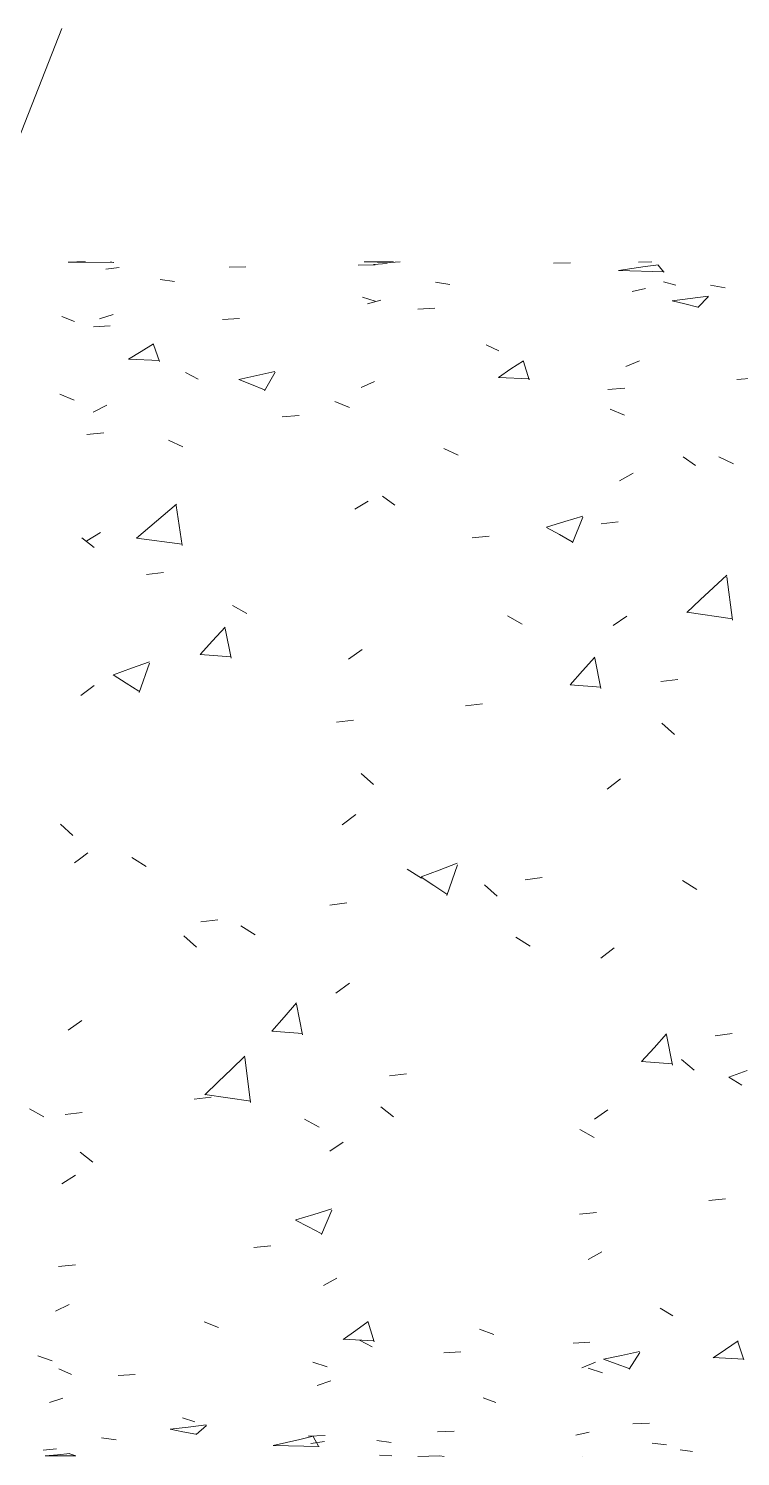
# Model space of a CAD drawing. Header units: inches. Extents: x 16427 to 16619, y -152 to -15.
# Drawn here: x 16600.48 to 16604.9, y -55.83 to -46.97 of the extents above; entities that cross this region are included whole.
import ezdxf

# ---------------------------------------------------------------- set-up
doc = ezdxf.new("R2010")
doc.units = ezdxf.units.IN
doc.header["$MEASUREMENT"] = 0
doc.layers.add('A-WALL', color=113, linetype='Continuous', lineweight=18)
doc.layers.add('A-WALL-PATT', color=111, linetype='Continuous', lineweight=18)

# ---------------------------------------------------------------- blocks, each defined once
blk = doc.blocks.new('FP_2-DETAIL - HOLLOWCORE SLAB - RC WAL CONNECTION SIDE')
at = {"layer": 'A-WALL-PATT', "color": 8, "lineweight": 9}
for p, q in [((16532.4423, -52.1493), (16532.474, -52.1253)), ((16532.815, -52.1253), (16532.8884, -52.1715)), ((16534.5076, -52.1867), (16534.5967, -52.2428)), ((16534.7059, -52.1935), (16534.8179, -52.151)), ((16534.754, -52.3514), (16534.8189, -52.1604)), ((16534.5936, -52.2365), (16534.6732, -52.2895)), ((16534.5939, -52.236), (16534.7059, -52.1935)), ((16535.2399, -52.2534), (16535.3445, -52.2398)), ((16536.2158, -52.2581), (16536.3049, -52.3141)), ((16534.6732, -52.2895), (16534.7527, -52.3425)), ((16534.988, -52.2858), (16535.0659, -52.3562)), ((16534.0279, -52.4108), (16534.1326, -52.3972)), ((16533.2268, -52.5146), (16533.3315, -52.5011)), ((16533.4741, -52.5394), (16533.5631, -52.5951)), ((16533.1218, -52.6011), (16533.1997, -52.671)), ((16535.1823, -52.6102), (16535.2714, -52.6658)), ((16535.7084, -52.7395), (16535.7922, -52.6768)), ((16534.0654, -52.9579), (16534.1492, -52.8959)), ((16533.744, -53.1056), (16533.8211, -53.0177)), ((16533.8579, -53.2161), (16533.8209, -53.0251)), ((16532.4034, -53.1872), (16532.4872, -53.1261)), ((16533.6668, -53.1929), (16533.744, -53.1056)), ((16533.6668, -53.1923), (16533.8581, -53.2081)), ((16536.0392, -53.2955), (16536.1163, -53.209)), ((16536.1531, -53.4041), (16536.1161, -53.2163)), ((16536.419, -53.2213), (16536.5237, -53.2083)), ((16535.9621, -53.3814), (16536.0392, -53.2955)), ((16533.3342, -53.5082), (16533.4173, -53.4284)), ((16533.4173, -53.4284), (16533.5004, -53.348)), ((16533.5343, -53.6361), (16533.4989, -53.3571)), ((16535.9621, -53.3808), (16536.1533, -53.3963)), ((16536.2101, -53.3682), (16536.288, -53.4344)), ((16533.2511, -53.5872), (16533.3342, -53.5082)), ((16534.398, -53.4696), (16534.5027, -53.4569)), ((16536.5037, -53.478), (16536.5833, -53.5273)), ((16536.504, -53.4776), (16536.616, -53.4379)), ((16533.1861, -53.6153), (16533.2908, -53.6028)), ((16533.2513, -53.5866), (16533.5359, -53.6266)), ((16532.1627, -53.6741), (16532.2518, -53.7249)), ((16534.3439, -53.6616), (16534.4218, -53.7255)), ((16535.6695, -53.7394), (16535.7533, -53.682)), ((16532.385, -53.7101), (16532.4897, -53.6978)), ((16533.871, -53.7387), (16533.96, -53.789)), ((16535.5792, -53.8026), (16535.6682, -53.8524)), ((16532.4777, -53.9438), (16532.5556, -54.0049)), ((16534.0265, -53.9369), (16534.1103, -53.8812)), ((16532.3645, -54.1399), (16532.4483, -54.0863)), ((16533.9273, -54.3305), (16534.0393, -54.2962)), ((16533.9754, -54.4555), (16534.0403, -54.3038)), ((16536.3783, -54.2445), (16536.483, -54.2333)), ((16533.815, -54.365), (16533.8945, -54.407)), ((16533.8152, -54.3646), (16533.9273, -54.3305)), ((16535.5772, -54.3292), (16535.6819, -54.3182)), ((16533.8945, -54.407), (16533.9741, -54.4486)), ((16533.5562, -54.5349), (16533.6609, -54.5245)), ((16535.6306, -54.6099), (16535.7144, -54.5624)), ((16532.3443, -54.6525), (16532.449, -54.6426)), ((16533.9876, -54.7706), (16534.0714, -54.7257)), ((16532.3256, -54.9312), (16532.4094, -54.8892)), ((16536.078, -54.9127), (16536.1559, -54.9587)), ((16533.2478, -54.9972), (16533.3369, -55.0323)), ((16534.188, -55.0506), (16534.2651, -54.994)), ((16534.3019, -55.1199), (16534.2649, -54.9988)), ((16534.1108, -55.1055), (16534.188, -55.0506)), ((16534.1108, -55.1051), (16534.3021, -55.115)), ((16534.2118, -55.111), (16534.2897, -55.1522)), ((16534.956, -55.0417), (16535.0451, -55.076)), ((16534.7353, -55.1898), (16534.84, -55.1821)), ((16535.5364, -55.1299), (16535.6411, -55.1219)), ((16535.8374, -55.2052), (16535.9494, -55.1814)), ((16535.8855, -55.2903), (16535.9504, -55.1867)), ((16536.4061, -55.2192), (16536.4832, -55.1683)), ((16536.4832, -55.1683), (16536.5603, -55.1155)), ((16536.5971, -55.2325), (16536.5601, -55.12)), ((16532.2143, -55.2073), (16532.3033, -55.2381)), ((16532.3456, -55.2875), (16532.4235, -55.3237)), ((16533.9225, -55.2463), (16534.0116, -55.2762)), ((16535.5917, -55.2812), (16535.6755, -55.2474)), ((16535.6307, -55.2842), (16535.7198, -55.3132)), ((16535.7251, -55.229), (16535.8046, -55.2576)), ((16535.7254, -55.2287), (16535.8374, -55.2052)), ((16535.8046, -55.2576), (16535.8842, -55.2857)), ((16536.4061, -55.2189), (16536.5973, -55.2279)), ((16532.7144, -55.3299), (16532.8191, -55.323)), ((16533.9487, -55.3922), (16534.0325, -55.3618)), ((16532.2867, -55.4975), (16532.3704, -55.4706)), ((16534.9786, -55.4679), (16535.0564, -55.4977)), ((16533.1124, -55.5924), (16533.1902, -55.6167)), ((16533.1487, -55.6498), (16533.2607, -55.6364)), ((16533.1968, -55.6955), (16533.2617, -55.6394)), ((16535.9066, -55.63), (16536.0113, -55.6255)), ((16532.6112, -55.7161), (16532.7002, -55.7296)), ((16533.0363, -55.6629), (16533.1159, -55.6783)), ((16533.0366, -55.6627), (16533.1487, -55.6498)), ((16533.1159, -55.6783), (16533.1955, -55.6931)), ((16533.7585, -55.7458), (16533.8415, -55.7265)), ((16533.8415, -55.7265), (16533.9246, -55.7053)), ((16533.8935, -55.7065), (16533.9982, -55.7029)), ((16533.9585, -55.773), (16533.9231, -55.7078)), ((16534.3194, -55.7331), (16534.4085, -55.7456)), ((16534.6946, -55.6782), (16534.7993, -55.6742)), ((16535.5528, -55.6996), (16535.6366, -55.6822)), ((16532.2478, -55.7936), (16532.3315, -55.7839)), ((16532.3367, -55.8221), (16532.4139, -55.8143)), ((16532.4507, -55.8287), (16532.4137, -55.8151)), ((16533.6754, -55.7632), (16533.7585, -55.7458)), ((16533.6755, -55.763), (16533.9601, -55.7712)), ((16533.9098, -55.7521), (16533.9936, -55.7384)), ((16536.0276, -55.7488), (16536.1167, -55.7602)), ((16536.2007, -55.7912), (16536.2786, -55.801)), ((16532.2596, -55.8276), (16532.3367, -55.8221)), ((16532.2596, -55.8275), (16532.4509, -55.8283)), ((16534.3345, -55.8246), (16534.4124, -55.8284)), ((16534.5741, -55.8319), (16534.6416, -55.831)), ((16534.6416, -55.831), (16534.7091, -55.8283)), ((16534.7371, -55.8319), (16534.7089, -55.8287)), ((16535.5971, -55.8319), (16535.5977, -55.8319))]:
    blk.add_line(p, q, dxfattribs=at)
blk = doc.blocks.new('FP_3-DETAIL - HOLLOWCORE SLAB - RC WAL CONNECTION SIDE')
at = {"layer": 'A-WALL-PATT', "color": 8, "lineweight": 9}
for p, q in [((16532.4026, -48.4204), (16532.457, -48.4191)), ((16532.4028, -48.4204), (16532.6874, -48.422)), ((16532.457, -48.4191), (16532.5115, -48.4186)), ((16532.6369, -48.4642), (16532.7206, -48.4548)), ((16532.6857, -48.4225), (16532.6663, -48.4186)), ((16533.4019, -48.4523), (16533.5066, -48.4505)), ((16534.203, -48.4397), (16534.3077, -48.4383)), ((16534.2407, -48.4193), (16534.3203, -48.4208)), ((16534.241, -48.4193), (16534.4219, -48.4186)), ((16534.2989, -48.4346), (16534.3827, -48.4293)), ((16534.3203, -48.4208), (16534.3999, -48.423)), ((16534.4011, -48.4234), (16534.4636, -48.4186)), ((16535.415, -48.4263), (16535.5197, -48.4254)), ((16535.8178, -48.4736), (16535.9009, -48.4599)), ((16535.9009, -48.4599), (16535.9839, -48.4482)), ((16535.9419, -48.4206), (16536.0257, -48.4191)), ((16535.9839, -48.4482), (16536.067, -48.4384)), ((16536.1009, -48.4832), (16536.0656, -48.4394)), ((16532.9741, -48.5276), (16533.0631, -48.5415)), ((16534.6823, -48.5454), (16534.7714, -48.5603)), ((16535.818, -48.4735), (16536.1026, -48.4812)), ((16536.0969, -48.5439), (16536.1747, -48.5628)), ((16534.2307, -48.6385), (16534.3085, -48.6631)), ((16535.903, -48.6032), (16535.9868, -48.584)), ((16536.2631, -48.6454), (16536.3751, -48.631)), ((16536.3112, -48.703), (16536.3761, -48.6341)), ((16536.3905, -48.5646), (16536.4796, -48.5805)), ((16534.26, -48.679), (16534.3438, -48.6561)), ((16534.5732, -48.7123), (16534.6778, -48.707)), ((16536.1508, -48.6605), (16536.2304, -48.6797)), ((16536.1511, -48.6603), (16536.2631, -48.6454)), ((16536.2304, -48.6797), (16536.31, -48.6996)), ((16532.3645, -48.7585), (16532.4423, -48.7886)), ((16532.5601, -48.8229), (16532.6648, -48.8167)), ((16532.598, -48.7733), (16532.6817, -48.7466)), ((16533.3612, -48.7769), (16533.4659, -48.7711)), ((16532.7788, -49.0233), (16532.856, -48.9745)), ((16532.856, -48.9745), (16532.9331, -48.9275)), ((16532.9699, -49.0366), (16532.9329, -48.9314)), ((16534.9975, -48.9338), (16535.0753, -48.9703)), ((16532.7788, -49.0229), (16532.9701, -49.032)), ((16535.074, -49.1363), (16535.1512, -49.0835)), ((16535.1512, -49.0835), (16535.2283, -49.0325)), ((16535.2651, -49.1507), (16535.2281, -49.0367)), ((16535.8641, -49.0682), (16535.9479, -49.0327)), ((16533.1313, -49.1063), (16533.2091, -49.1477)), ((16533.4621, -49.1488), (16533.5417, -49.1807)), ((16533.4624, -49.1485), (16533.5744, -49.1233)), ((16533.5744, -49.1233), (16533.6864, -49.0986)), ((16533.6225, -49.2187), (16533.6874, -49.104)), ((16534.2211, -49.1995), (16534.3049, -49.161)), ((16535.0741, -49.1359), (16535.2653, -49.1457)), ((16536.5534, -49.1483), (16536.6581, -49.1402)), ((16532.3509, -49.2409), (16532.44, -49.2765)), ((16533.5417, -49.1807), (16533.6212, -49.2132)), ((16535.7523, -49.2115), (16535.857, -49.2031)), ((16532.559, -49.351), (16532.6428, -49.3093)), ((16534.0592, -49.2863), (16534.1482, -49.3227)), ((16535.7674, -49.3327), (16535.8565, -49.3699)), ((16533.7313, -49.3813), (16533.836, -49.3721)), ((16532.5194, -49.4898), (16532.6241, -49.4802)), ((16533.0256, -49.5261), (16533.1147, -49.5664)), ((16534.7339, -49.5775), (16534.8229, -49.6185)), ((16536.2196, -49.6297), (16536.2974, -49.6823)), ((16536.4421, -49.6298), (16536.5312, -49.6715)), ((16535.8252, -49.7781), (16535.9089, -49.7293)), ((16534.3534, -49.8726), (16534.4312, -49.929)), ((16532.993, -49.992), (16533.0761, -49.9226)), ((16533.11, -50.1794), (16533.0746, -49.9304)), ((16534.1822, -49.9546), (16534.266, -49.9034)), ((16532.9099, -50.0626), (16532.993, -49.992)), ((16535.3725, -50.0664), (16535.4845, -50.0312)), ((16535.4845, -50.0312), (16535.5965, -49.9962)), ((16535.5326, -50.1634), (16535.5975, -50.0039)), ((16535.7116, -50.0446), (16535.8163, -50.0333)), ((16532.4872, -50.132), (16532.565, -50.1918)), ((16532.5201, -50.1512), (16532.6039, -50.0977)), ((16532.8269, -50.1342), (16532.9099, -50.0626)), ((16532.827, -50.1336), (16533.1116, -50.1706)), ((16534.9105, -50.1316), (16535.0152, -50.1202)), ((16535.3722, -50.0668), (16535.4518, -50.1111)), ((16535.4518, -50.1111), (16535.5313, -50.1559)), ((16532.8895, -50.3582), (16532.9942, -50.3462)), ((16536.4082, -50.44), (16536.4913, -50.3642)), ((16536.5252, -50.6429), (16536.4898, -50.3728)), ((16536.3251, -50.5167), (16536.4082, -50.44)), ((16533.4225, -50.5508), (16533.5116, -50.6017)), ((16536.242, -50.5942), (16536.3251, -50.5167)), ((16536.2422, -50.5935), (16536.5268, -50.6334)), ((16535.1307, -50.6157), (16535.2198, -50.667)), ((16535.7863, -50.6762), (16535.87, -50.6179)), ((16533.2228, -50.8554), (16533.3, -50.7704)), ((16533.3, -50.7704), (16533.3771, -50.6862)), ((16533.4139, -50.8781), (16533.3769, -50.6933)), ((16533.2228, -50.8547), (16533.4141, -50.8703)), ((16534.1433, -50.8837), (16534.227, -50.824)), ((16532.6838, -50.9815), (16532.7958, -50.9412)), ((16532.7958, -50.9412), (16532.9078, -50.901)), ((16532.8439, -51.0919), (16532.9088, -50.9098)), ((16535.5952, -50.957), (16535.6723, -50.8711)), ((16535.7091, -51.0667), (16535.6721, -50.8783)), ((16532.6835, -50.982), (16532.763, -51.0326)), ((16532.763, -51.0326), (16532.8426, -51.0834)), ((16535.5181, -51.0436), (16535.5952, -50.957)), ((16536.0817, -51.0228), (16536.1864, -51.0098)), ((16532.4812, -51.1095), (16532.565, -51.0486)), ((16535.5181, -51.0429), (16535.7093, -51.0587)), ((16534.8697, -51.1743), (16534.9744, -51.1612)), ((16534.0686, -51.2755), (16534.1733, -51.2622)), ((16536.0874, -51.2821), (16536.1653, -51.351)), ((16534.2213, -51.5932), (16534.2991, -51.6631)), ((16535.7473, -51.6905), (16535.8311, -51.6274)), ((16532.3551, -51.9081), (16532.4329, -51.9785)), ((16534.1043, -51.9123), (16534.1881, -51.8489)), ((16532.474, -52.1253), (16532.5261, -52.0858)), ((16532.7994, -52.1154), (16532.815, -52.1253))]:
    blk.add_line(p, q, dxfattribs=at)
blk = doc.blocks.new('Dowel19 - Dowel-1964209-DETAIL - HOLLOWCORE SLAB - RC WAL CONNECTION SIDE')
at = {"layer": 'A-WALL', "lineweight": 9}
for name in ['FP_3-DETAIL - HOLLOWCORE SLAB - RC WAL CONNECTION SIDE', 'FP_2-DETAIL - HOLLOWCORE SLAB - RC WAL CONNECTION SIDE']:
    blk.add_blockref(name, (34.1613, 0), dxfattribs=at)
blk = doc.blocks.new('FP_4-DETAIL - HOLLOWCORE SLAB - RC WAL CONNECTION SIDE')
at = {"layer": 'A-WALL', "lineweight": 9}
blk.add_line((16531.2766, -49.7344), (16532.364, -46.9713), dxfattribs=at)
blk = doc.blocks.new('Dowel20 - Dowel-1978064-DETAIL - HOLLOWCORE SLAB - RC WAL CONNECTION SIDE')
at = {"layer": 'A-WALL', "lineweight": 9}
blk.add_blockref('FP_4-DETAIL - HOLLOWCORE SLAB - RC WAL CONNECTION SIDE', (34.1613, 0), dxfattribs=at)

msp = doc.modelspace()

# ---------------------------------------------------------------- block references
at = {"layer": 'A-WALL', "lineweight": 9}
for name in ['Dowel19 - Dowel-1964209-DETAIL - HOLLOWCORE SLAB - RC WAL CONNECTION SIDE', 'Dowel20 - Dowel-1978064-DETAIL - HOLLOWCORE SLAB - RC WAL CONNECTION SIDE']:
    msp.add_blockref(name, (34.1613, 0), dxfattribs=at)

doc.saveas('drawing.dxf')
